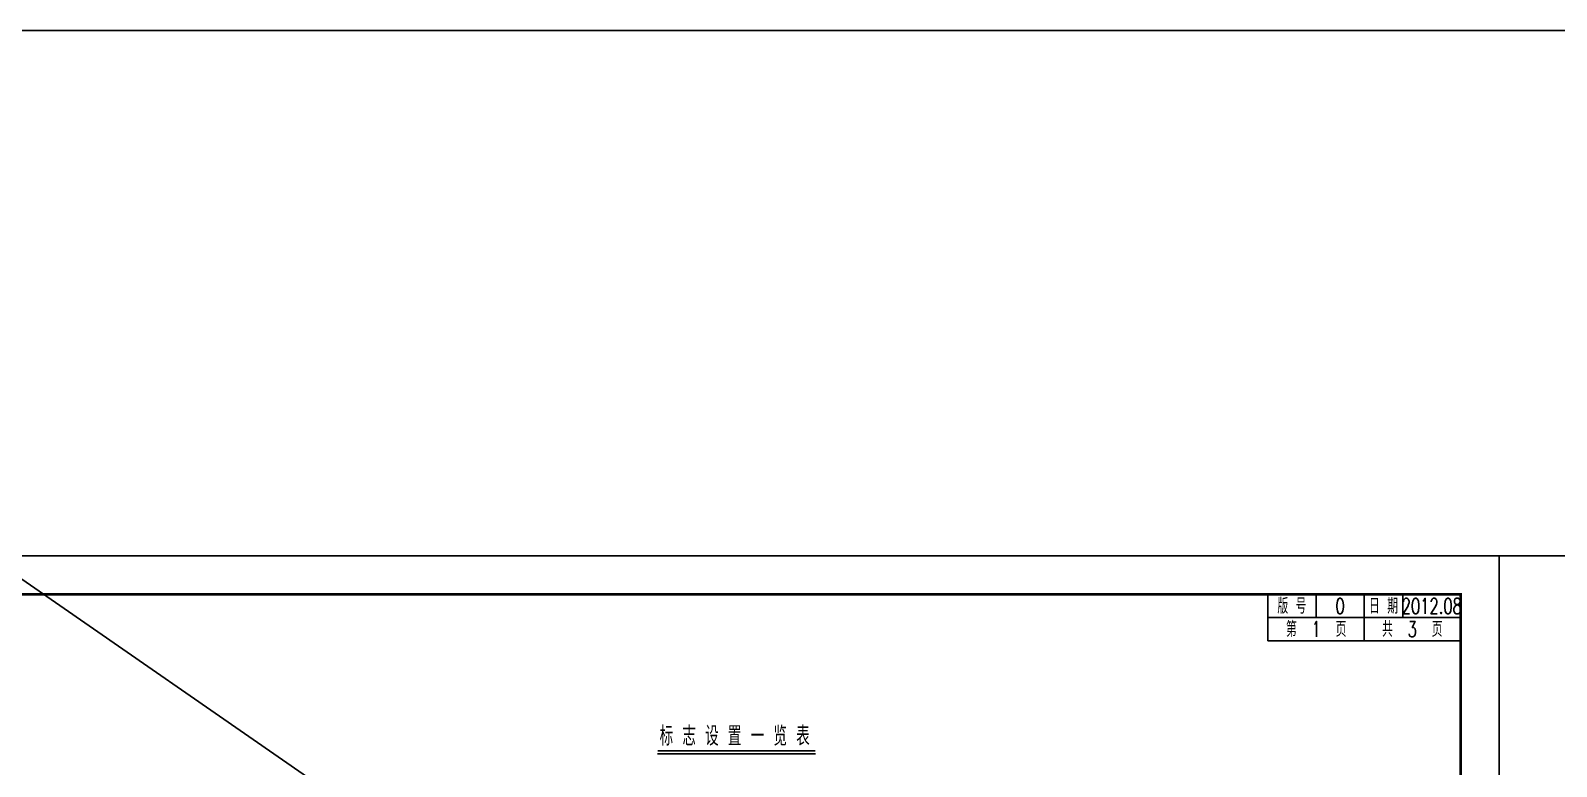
# Model space of a CAD drawing. Extents: x 9922 to 15217, y 1175 to 2938.
# Drawn here: x 10129.5 to 10525, y 2136 to 2326.8 of the extents above; entities that cross this region are included whole.
import ezdxf
from ezdxf.enums import TextEntityAlignment as Align

# ---------------------------------------------------------------- set-up
doc = ezdxf.new("R2010")
doc.units = 0
doc.header["$LTSCALE"] = 5
doc.layers.get('0').update_dxf_attribs({"linetype": 'CONTINUOUS'})
for name, color, linetype in [('2', 7, 'CONTINUOUS'), ('图框', 7, 'CONTINUOUS'), ('尺寸标注', 4, 'CONTINUOUS'), ('文字字符', 7, 'CONTINUOUS')]:
    doc.layers.add(name, color=color, linetype=linetype)
doc.styles.get("Standard").update_dxf_attribs({"font": 'simplex1.shx', "width": 0.7, "bigfont": 'hztxt.shx'})

# ---------------------------------------------------------------- blocks, each defined once
blk = doc.blocks.new('series')
at = {"width": 0.75}
for tag, height, p in [('页码', 4, (-35, -19)), ('图名', 5, (-220, -282)), ('图号', 5, (-20, -282))]:
    blk.add_attdef(tag, text='', height=height, dxfattribs=at).set_placement(p, align=Align.MIDDLE_CENTER)
blk = doc.blocks.new('123')
at = {"layer": '图框'}
blk.add_lwpolyline([(10930.16, 1893.64), (10930.16, 2190.64), (10510.16, 2190.64), (10510.16, 1893.64)], close=True, dxfattribs=at)

msp = doc.modelspace()

# ---------------------------------------------------------------- linework, layer by layer
at = {"layer": '2', "linetype": 'Continuous'}
msp.add_line((9921.76858, 2326.83981), (11551.9189, 1198.16023), dxfattribs=at)
msp.add_lwpolyline([(9921.76858, 2326.83981), (11551.9189, 2326.83981), (11551.9189, 1198.16023), (9921.76858, 1198.16023)], close=True, dxfattribs=at)
at = {"layer": '图框'}
for p, q in [((10450.15521, 2168.64391), (10450.15521, 2180.64391)), ((10462.65521, 2174.64391), (10462.65521, 2180.64391)), ((10475.15521, 2174.64391), (10475.15521, 2180.64391)), ((10485.15521, 2174.64391), (10485.15521, 2180.64391)), ((10450.15521, 2174.64391), (10500.15521, 2174.64391)), ((10475.15521, 2168.64391), (10475.15521, 2174.64391)), ((10450.15521, 2168.64391), (10500.15521, 2168.64391))]:
    msp.add_line(p, q, dxfattribs=at)
at = {"layer": '图框', "const_width": 0.7}
msp.add_lwpolyline([(10500.15521, 2180.64391), (10120.15521, 2180.64391), (10120.15521, 1903.64391), (10500.15521, 1903.64391), (10500.15521, 2180.64391)], dxfattribs=at)
at = {"layer": '尺寸标注', "color": 7, "linetype": 'Continuous'}
msp.add_line((10291.98763, 2139.37247), (10332.90451, 2139.37247), dxfattribs=at)
at = {"layer": '尺寸标注', "color": 7, "linetype": 'Continuous', "const_width": 0.4}
msp.add_lwpolyline([(10291.98763, 2140.09247), (10332.90451, 2140.09247)], dxfattribs=at)

# ---------------------------------------------------------------- block references
at = {"layer": '2', "linetype": 'Continuous'}
for p in [(-420, 0), (0, 0)]:
    msp.add_blockref('123', p, dxfattribs=at)
at = {"layer": '图框'}
ref = msp.add_blockref('series', (10510.15521, 2190.64391), dxfattribs=at)
ref.add_attrib('页码', '第  1  页    共  3  页', dxfattribs={"layer": '0', "height": 4, "width": 0.7}).set_placement((10475.15521, 2171.64391), align=Align.MIDDLE_CENTER)
ref.add_attrib('图名', '标志设置一览表', dxfattribs={"layer": '0', "height": 5, "width": 0.7}).set_placement((10290.15521, 1908.64391), align=Align.MIDDLE_CENTER)
ref.add_attrib('图号', 'S2-13-4', dxfattribs={"layer": '0', "height": 5, "width": 0.65}).set_placement((10490.15521, 1908.64391), align=Align.MIDDLE_CENTER)

# ---------------------------------------------------------------- texts
at = {"layer": '图框', "width": 0.7}
for s, p in [('版 号', (10456.40521, 2177.64391)), ('0', (10468.90521, 2177.64391)), ('日 期', (10480.15521, 2177.64391)), ('2012.08', (10492.65521, 2177.64391))]:
    msp.add_text(s, height=4, dxfattribs=at).set_placement(p, align=Align.MIDDLE_CENTER)
at = {"layer": '文字字符', "width": 0.7}
msp.add_text('标 志 设 置 一 览 表', height=5, dxfattribs=at).set_placement((10311.97842, 2141.45194), align=Align.CENTER)

doc.saveas('drawing.dxf')
